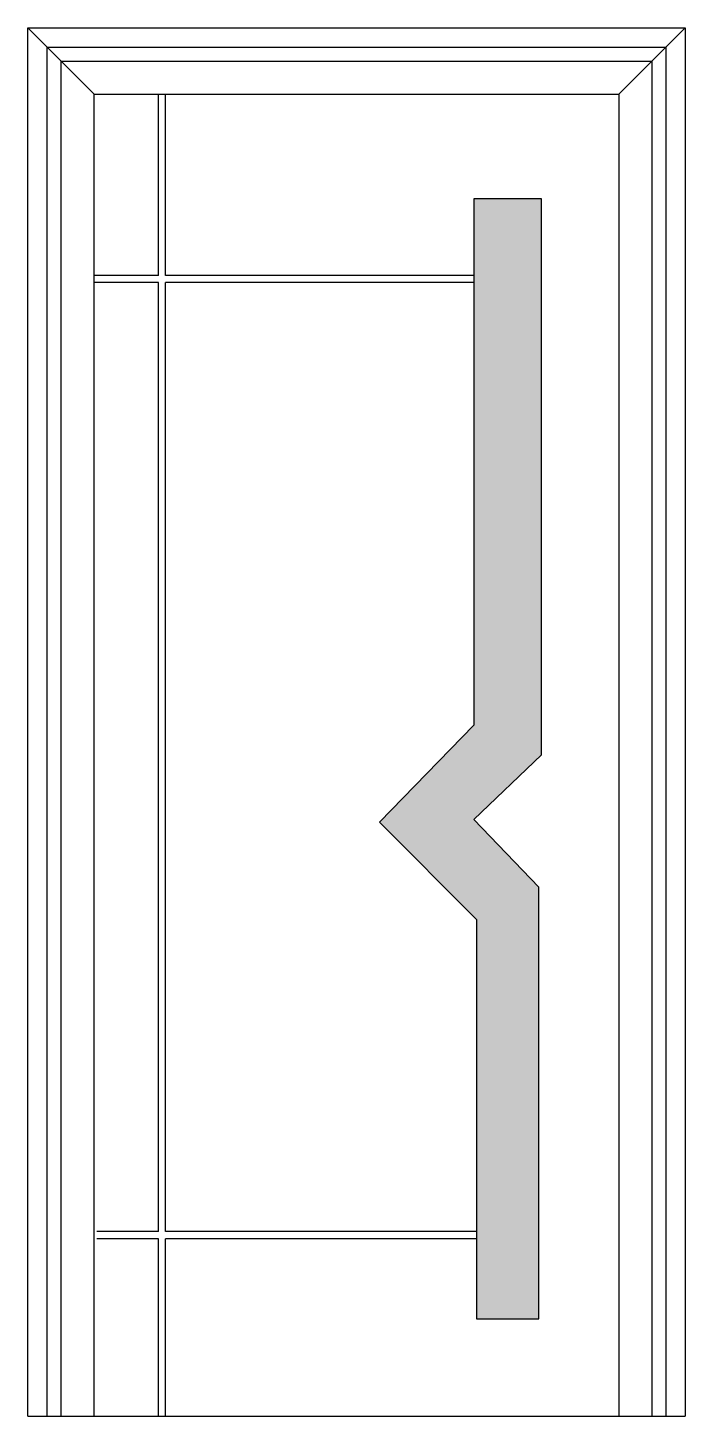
# Model space of a CAD drawing. Header units: millimetres. Extents: x 0 to 1000, y 0 to 2111.
import ezdxf

# ---------------------------------------------------------------- set-up
doc = ezdxf.new("R2010")
doc.units = ezdxf.units.MM
doc.layers.add('Furniture_家具立面', color=255, linetype='Continuous')

msp = doc.modelspace()

# ---------------------------------------------------------------- hatches: boundary and pattern name
at = {"layer": 'Furniture_家具立面'}
h = msp.add_hatch(dxfattribs=at)
h.set_pattern_fill('CROSS', scale=60, angle=45, style=0)
h.set_pattern_definition([(45, (-2245.772, 3493.29), (2e-15, 21.213203), [7.5, -22.5]), (135, (-2240.469, 3493.29), (-21.213203, 2e-15), [7.5, -22.5])])
h.paths.add_polyline_path([(781.2, 1851.1), (678.5, 1851.1), (678.5, 1050.8), (534.8, 903.1), (682.6, 755.4), (682.6, 148), (777.1, 148), (777.1, 804.6), (678.5, 907.2), (781.2, 1005.7)])

# ---------------------------------------------------------------- linework, layer by layer
at = {"layer": 'Furniture_家具立面', "color": 7}
for p, q in [((101.1, 2010), (0, 2111.1)), ((898.8, 2010), (1000, 2111.1)), ((198.6, 1734.7), (198.6, 2010)), ((209.5, 1734.7), (209.5, 2010)), ((198.6, 1734.7), (101.1, 1734.7)), ((678.5, 1734.7), (209.5, 1734.7)), ((198.6, 1723.9), (101.1, 1723.9)), ((198.6, 280.7), (198.6, 1723.9)), ((678.5, 1723.9), (209.5, 1723.9)), ((209.5, 280.7), (209.5, 1723.9)), ((198.6, 280.7), (105.2, 280.7)), ((682.6, 280.7), (209.5, 280.7)), ((198.6, 269.9), (105.2, 269.9)), ((198.6, 0), (198.6, 269.9)), ((682.6, 269.9), (209.5, 269.9)), ((209.5, 0), (209.5, 269.9)), ((0, 0), (1000, 0))]:
    msp.add_line(p, q, dxfattribs=at)
for points in [[(0, 0), (0, 2111.1), (1000, 2111.1), (1000, 0)], [(29.6, 0), (29.6, 2081.5), (970.4, 2081.5), (970.4, 0)], [(50.6, 0), (50.6, 2060.5), (949.3, 2060.5), (949.3, 0)], [(101.1, 0), (101.1, 2010), (898.8, 2010), (898.8, 0)]]:
    msp.add_lwpolyline(points, dxfattribs=at)
msp.add_lwpolyline([(781.2, 1851.1), (678.5, 1851.1), (678.5, 1050.8), (534.8, 903.1), (682.6, 755.4), (682.6, 148), (777.1, 148), (777.1, 804.6), (678.5, 907.2), (781.2, 1005.7), (781.2, 1851.1)], close=True, dxfattribs=at)

doc.saveas('drawing.dxf')
